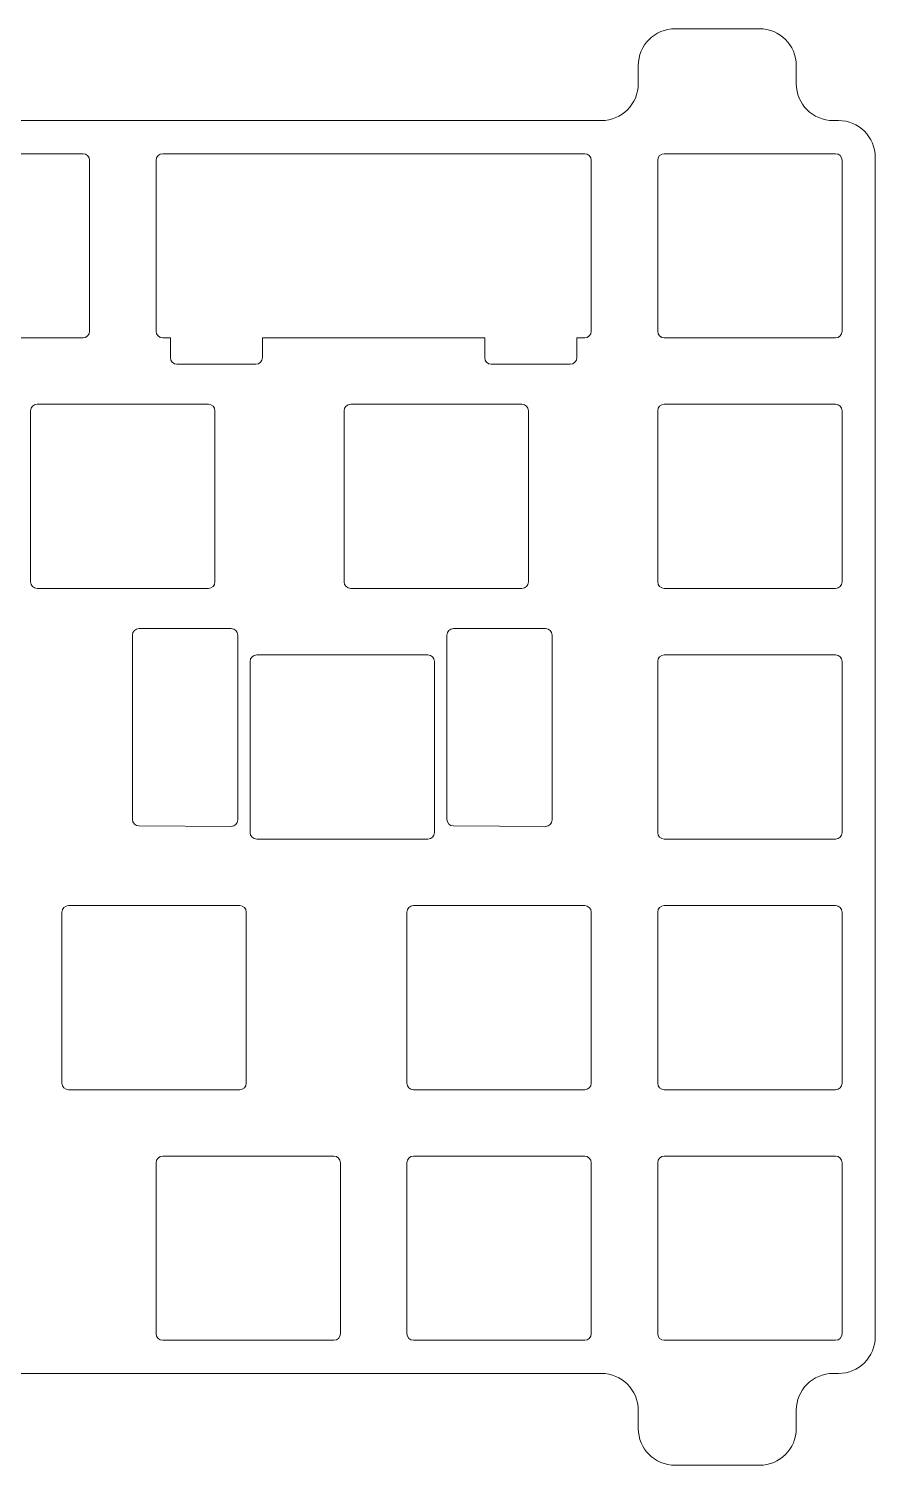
# Model space of a CAD drawing. Extents: x 154 to 459, y 341 to 451.
# Drawn here: x 394.6 to 458.9, y 341.4 to 450.6 of the extents above; entities that cross this region are included whole.
import ezdxf

# ---------------------------------------------------------------- set-up
doc = ezdxf.new("R2010")
doc.units = 0
doc.header["$MEASUREMENT"] = 0

# ---------------------------------------------------------------- blocks, each defined once
blk = doc.blocks.new('block 2')
at = {"color": 7, "lineweight": 9, "true_color": 0xffffff}
blk.add_open_spline([(250.1, 447.8), (250.1, 447.8), (250.1, 446.42), (250.1, 446.42), (250.1, 444.88), (248.85, 443.62), (247.3, 443.62), (247.3, 443.62), (174.9, 443.62), (174.9, 443.62), (173.35, 443.62), (172.1, 444.88), (172.1, 446.42), (172.1, 446.42), (172.1, 447.8), (172.1, 447.8), (172.1, 449.35), (170.85, 450.6), (169.3, 450.6), (169.3, 450.6), (162.9, 450.6), (162.9, 450.6), (161.35, 450.6), (160.1, 449.35), (160.1, 447.8), (160.1, 447.8), (160.1, 446.42), (160.1, 446.42), (160.1, 444.88), (158.85, 443.62), (157.3, 443.62), (157.3, 443.62), (156.9, 443.62), (156.9, 443.62), (155.35, 443.62), (154.1, 442.37), (154.1, 440.82), (154.1, 440.82), (154.1, 351.18), (154.1, 351.18), (154.1, 349.63), (155.35, 348.38), (156.9, 348.38), (156.9, 348.38), (157.3, 348.38), (157.3, 348.38), (158.85, 348.38), (160.1, 347.12), (160.1, 345.58), (160.1, 345.58), (160.1, 344.2), (160.1, 344.2), (160.1, 342.65), (161.35, 341.4), (162.9, 341.4), (162.9, 341.4), (169.3, 341.4), (169.3, 341.4), (170.85, 341.4), (172.1, 342.65), (172.1, 344.2), (172.1, 344.2), (172.1, 345.58), (172.1, 345.58), (172.1, 347.12), (173.35, 348.38), (174.9, 348.38), (174.9, 348.38), (247.3, 348.38), (247.3, 348.38), (248.85, 348.38), (250.1, 347.12), (250.1, 345.58), (250.1, 345.58), (250.1, 344.2), (250.1, 344.2), (250.1, 342.65), (251.35, 341.4), (252.9, 341.4), (252.9, 341.4), (259.3, 341.4), (259.3, 341.4), (260.85, 341.4), (262.1, 342.65), (262.1, 344.2), (262.1, 344.2), (262.1, 345.58), (262.1, 345.58), (262.1, 347.12), (263.35, 348.38), (264.9, 348.38), (264.9, 348.38), (348.1, 348.38), (348.1, 348.38), (349.65, 348.38), (350.9, 347.12), (350.9, 345.58), (350.9, 345.58), (350.9, 344.2), (350.9, 344.2), (350.9, 342.65), (352.15, 341.4), (353.7, 341.4), (353.7, 341.4), (360.1, 341.4), (360.1, 341.4), (361.65, 341.4), (362.9, 342.65), (362.9, 344.2), (362.9, 344.2), (362.9, 345.58), (362.9, 345.58), (362.9, 347.12), (364.15, 348.38), (365.7, 348.38), (365.7, 348.38), (438.1, 348.38), (438.1, 348.38), (439.65, 348.38), (440.9, 347.12), (440.9, 345.58), (440.9, 345.58), (440.9, 344.2), (440.9, 344.2), (440.9, 342.65), (442.15, 341.4), (443.7, 341.4), (443.7, 341.4), (450.1, 341.4), (450.1, 341.4), (451.65, 341.4), (452.9, 342.65), (452.9, 344.2), (452.9, 344.2), (452.9, 345.58), (452.9, 345.58), (452.9, 347.12), (454.15, 348.38), (455.7, 348.38), (455.7, 348.38), (456.1, 348.38), (456.1, 348.38), (457.65, 348.38), (458.9, 349.63), (458.9, 351.18), (458.9, 351.18), (458.9, 440.82), (458.9, 440.82), (458.9, 442.37), (457.65, 443.62), (456.1, 443.62), (456.1, 443.62), (455.7, 443.62), (455.7, 443.62), (454.15, 443.62), (452.9, 444.88), (452.9, 446.42), (452.9, 446.42), (452.9, 447.8), (452.9, 447.8), (452.9, 449.35), (451.65, 450.6), (450.1, 450.6), (450.1, 450.6), (443.7, 450.6), (443.7, 450.6), (442.15, 450.6), (440.9, 449.35), (440.9, 447.8), (440.9, 447.8), (440.9, 446.42), (440.9, 446.42), (440.9, 444.88), (439.65, 443.62), (438.1, 443.62), (438.1, 443.62), (365.7, 443.62), (365.7, 443.62), (364.15, 443.62), (362.9, 444.88), (362.9, 446.42), (362.9, 446.42), (362.9, 447.8), (362.9, 447.8), (362.9, 449.35), (361.65, 450.6), (360.1, 450.6), (360.1, 450.6), (353.7, 450.6), (353.7, 450.6), (352.15, 450.6), (350.9, 449.35), (350.9, 447.8), (350.9, 447.8), (350.9, 446.42), (350.9, 446.42), (350.9, 444.88), (349.65, 443.62), (348.1, 443.62), (348.1, 443.62), (264.9, 443.62), (264.9, 443.62), (263.35, 443.62), (262.1, 444.88), (262.1, 446.42), (262.1, 446.42), (262.1, 447.8), (262.1, 447.8), (262.1, 449.35), (260.85, 450.6), (259.3, 450.6), (259.3, 450.6), (252.9, 450.6), (252.9, 450.6), (251.35, 450.6), (250.1, 449.35), (250.1, 447.8)], degree=3, knots=[0, 0, 0, 0, 1, 1, 1, 2, 2, 2, 3, 3, 3, 4, 4, 4, 5, 5, 5, 6, 6, 6, 7, 7, 7, 8, 8, 8, 9, 9, 9, 10, 10, 10, 11, 11, 11, 12, 12, 12, 13, 13, 13, 14, 14, 14, 15, 15, 15, 16, 16, 16, 17, 17, 17, 18, 18, 18, 19, 19, 19, 20, 20, 20, 21, 21, 21, 22, 22, 22, 23, 23, 23, 24, 24, 24, 25, 25, 25, 26, 26, 26, 27, 27, 27, 28, 28, 28, 29, 29, 29, 30, 30, 30, 31, 31, 31, 32, 32, 32, 33, 33, 33, 34, 34, 34, 35, 35, 35, 36, 36, 36, 37, 37, 37, 38, 38, 38, 39, 39, 39, 40, 40, 40, 41, 41, 41, 42, 42, 42, 43, 43, 43, 44, 44, 44, 45, 45, 45, 46, 46, 46, 47, 47, 47, 48, 48, 48, 49, 49, 49, 50, 50, 50, 51, 51, 51, 52, 52, 52, 53, 53, 53, 54, 54, 54, 55, 55, 55, 56, 56, 56, 57, 57, 57, 58, 58, 58, 59, 59, 59, 60, 60, 60, 61, 61, 61, 62, 62, 62, 63, 63, 63, 64, 64, 64, 65, 65, 65, 66, 66, 66, 67, 67, 67, 68, 68, 68, 69, 69, 69, 70, 70, 70, 71, 71, 71, 72, 72, 72, 72], dxfattribs=at)
blk = doc.blocks.new('block 3')
at = {"color": 7, "lineweight": 9, "true_color": 0xffffff}
blk.add_open_spline([(423.83, 364.9), (423.55, 364.9), (423.33, 364.68), (423.33, 364.4)], degree=3, dxfattribs=at)
blk = doc.blocks.new('block 4')
at = {"color": 7, "lineweight": 9, "true_color": 0xffffff}
blk.add_lwpolyline([(423.33, 364.4), (423.33, 351.4)], dxfattribs=at)
blk = doc.blocks.new('block 5')
at = {"color": 7, "lineweight": 9, "true_color": 0xffffff}
blk.add_open_spline([(423.33, 351.4), (423.33, 351.12), (423.55, 350.9), (423.83, 350.9)], degree=3, dxfattribs=at)
blk = doc.blocks.new('block 6')
at = {"color": 7, "lineweight": 9, "true_color": 0xffffff}
blk.add_lwpolyline([(423.83, 350.9), (436.83, 350.9)], dxfattribs=at)
blk = doc.blocks.new('block 7')
at = {"color": 7, "lineweight": 9, "true_color": 0xffffff}
blk.add_open_spline([(436.83, 350.9), (437.1, 350.9), (437.33, 351.12), (437.33, 351.4)], degree=3, dxfattribs=at)
blk = doc.blocks.new('block 8')
at = {"color": 7, "lineweight": 9, "true_color": 0xffffff}
blk.add_lwpolyline([(437.33, 351.4), (437.33, 364.4)], dxfattribs=at)
blk = doc.blocks.new('block 9')
at = {"color": 7, "lineweight": 9, "true_color": 0xffffff}
blk.add_open_spline([(437.33, 364.4), (437.33, 364.68), (437.1, 364.9), (436.83, 364.9)], degree=3, dxfattribs=at)
blk = doc.blocks.new('block 10')
at = {"color": 7, "lineweight": 9, "true_color": 0xffffff}
blk.add_lwpolyline([(436.83, 364.9), (423.83, 364.9)], dxfattribs=at)
blk = doc.blocks.new('block 59')
at = {"color": 7, "lineweight": 9, "true_color": 0xffffff}
blk.add_open_spline([(442.88, 383.95), (442.6, 383.95), (442.38, 383.73), (442.38, 383.45)], degree=3, dxfattribs=at)
blk = doc.blocks.new('block 60')
at = {"color": 7, "lineweight": 9, "true_color": 0xffffff}
blk.add_lwpolyline([(442.38, 383.45), (442.38, 370.45)], dxfattribs=at)
blk = doc.blocks.new('block 61')
at = {"color": 7, "lineweight": 9, "true_color": 0xffffff}
blk.add_open_spline([(442.38, 370.45), (442.38, 370.17), (442.6, 369.95), (442.88, 369.95)], degree=3, dxfattribs=at)
blk = doc.blocks.new('block 62')
at = {"color": 7, "lineweight": 9, "true_color": 0xffffff}
blk.add_lwpolyline([(442.88, 369.95), (455.88, 369.95)], dxfattribs=at)
blk = doc.blocks.new('block 63')
at = {"color": 7, "lineweight": 9, "true_color": 0xffffff}
blk.add_open_spline([(455.88, 369.95), (456.15, 369.95), (456.38, 370.17), (456.38, 370.45)], degree=3, dxfattribs=at)
blk = doc.blocks.new('block 64')
at = {"color": 7, "lineweight": 9, "true_color": 0xffffff}
blk.add_lwpolyline([(456.38, 370.45), (456.38, 383.45)], dxfattribs=at)
blk = doc.blocks.new('block 65')
at = {"color": 7, "lineweight": 9, "true_color": 0xffffff}
blk.add_open_spline([(456.38, 383.45), (456.38, 383.73), (456.15, 383.95), (455.88, 383.95)], degree=3, dxfattribs=at)
blk = doc.blocks.new('block 66')
at = {"color": 7, "lineweight": 9, "true_color": 0xffffff}
blk.add_lwpolyline([(455.88, 383.95), (442.88, 383.95)], dxfattribs=at)
blk = doc.blocks.new('block 67')
at = {"color": 7, "lineweight": 9, "true_color": 0xffffff}
blk.add_open_spline([(397.63, 383.95), (397.36, 383.95), (397.13, 383.73), (397.13, 383.45)], degree=3, dxfattribs=at)
blk = doc.blocks.new('block 68')
at = {"color": 7, "lineweight": 9, "true_color": 0xffffff}
blk.add_lwpolyline([(397.13, 383.45), (397.13, 370.45)], dxfattribs=at)
blk = doc.blocks.new('block 69')
at = {"color": 7, "lineweight": 9, "true_color": 0xffffff}
blk.add_open_spline([(397.13, 370.45), (397.13, 370.17), (397.36, 369.95), (397.63, 369.95)], degree=3, dxfattribs=at)
blk = doc.blocks.new('block 70')
at = {"color": 7, "lineweight": 9, "true_color": 0xffffff}
blk.add_lwpolyline([(397.63, 369.95), (410.63, 369.95)], dxfattribs=at)
blk = doc.blocks.new('block 71')
at = {"color": 7, "lineweight": 9, "true_color": 0xffffff}
blk.add_open_spline([(410.63, 369.95), (410.91, 369.95), (411.13, 370.17), (411.13, 370.45)], degree=3, dxfattribs=at)
blk = doc.blocks.new('block 72')
at = {"color": 7, "lineweight": 9, "true_color": 0xffffff}
blk.add_lwpolyline([(411.13, 370.45), (411.13, 383.45)], dxfattribs=at)
blk = doc.blocks.new('block 73')
at = {"color": 7, "lineweight": 9, "true_color": 0xffffff}
blk.add_open_spline([(411.13, 383.45), (411.13, 383.73), (410.91, 383.95), (410.63, 383.95)], degree=3, dxfattribs=at)
blk = doc.blocks.new('block 74')
at = {"color": 7, "lineweight": 9, "true_color": 0xffffff}
blk.add_lwpolyline([(410.63, 383.95), (397.63, 383.95)], dxfattribs=at)
blk = doc.blocks.new('block 123')
at = {"color": 7, "lineweight": 9, "true_color": 0xffffff}
blk.add_open_spline([(442.88, 403), (442.6, 403), (442.38, 402.78), (442.38, 402.5)], degree=3, dxfattribs=at)
blk = doc.blocks.new('block 124')
at = {"color": 7, "lineweight": 9, "true_color": 0xffffff}
blk.add_lwpolyline([(442.38, 402.5), (442.38, 389.5)], dxfattribs=at)
blk = doc.blocks.new('block 125')
at = {"color": 7, "lineweight": 9, "true_color": 0xffffff}
blk.add_open_spline([(442.38, 389.5), (442.38, 389.22), (442.6, 389), (442.88, 389)], degree=3, dxfattribs=at)
blk = doc.blocks.new('block 126')
at = {"color": 7, "lineweight": 9, "true_color": 0xffffff}
blk.add_lwpolyline([(442.88, 389), (455.88, 389)], dxfattribs=at)
blk = doc.blocks.new('block 127')
at = {"color": 7, "lineweight": 9, "true_color": 0xffffff}
blk.add_open_spline([(455.88, 389), (456.15, 389), (456.38, 389.22), (456.38, 389.5)], degree=3, dxfattribs=at)
blk = doc.blocks.new('block 128')
at = {"color": 7, "lineweight": 9, "true_color": 0xffffff}
blk.add_lwpolyline([(456.38, 389.5), (456.38, 402.5)], dxfattribs=at)
blk = doc.blocks.new('block 129')
at = {"color": 7, "lineweight": 9, "true_color": 0xffffff}
blk.add_open_spline([(456.38, 402.5), (456.38, 402.78), (456.15, 403), (455.88, 403)], degree=3, dxfattribs=at)
blk = doc.blocks.new('block 130')
at = {"color": 7, "lineweight": 9, "true_color": 0xffffff}
blk.add_lwpolyline([(455.88, 403), (442.88, 403)], dxfattribs=at)
blk = doc.blocks.new('block 131')
at = {"color": 7, "lineweight": 9, "true_color": 0xffffff}
blk.add_open_spline([(409.98, 389.96), (410.26, 389.96), (410.48, 390.19), (410.48, 390.46)], degree=3, dxfattribs=at)
blk = doc.blocks.new('block 132')
at = {"color": 7, "lineweight": 9, "true_color": 0xffffff}
blk.add_lwpolyline([(410.48, 390.46), (410.48, 404.5)], dxfattribs=at)
blk = doc.blocks.new('block 133')
at = {"color": 7, "lineweight": 9, "true_color": 0xffffff}
blk.add_open_spline([(410.48, 404.5), (410.48, 404.78), (410.26, 405), (409.98, 405)], degree=3, dxfattribs=at)
blk = doc.blocks.new('block 134')
at = {"color": 7, "lineweight": 9, "true_color": 0xffffff}
blk.add_lwpolyline([(409.98, 405), (402.98, 405)], dxfattribs=at)
blk = doc.blocks.new('block 135')
at = {"color": 7, "lineweight": 9, "true_color": 0xffffff}
blk.add_open_spline([(402.98, 405), (402.71, 405), (402.48, 404.78), (402.48, 404.5)], degree=3, dxfattribs=at)
blk = doc.blocks.new('block 136')
at = {"color": 7, "lineweight": 9, "true_color": 0xffffff}
blk.add_lwpolyline([(402.48, 404.5), (402.48, 390.5)], dxfattribs=at)
blk = doc.blocks.new('block 137')
at = {"color": 7, "lineweight": 9, "true_color": 0xffffff}
blk.add_open_spline([(402.48, 390.5), (402.48, 390.22), (402.71, 390), (402.98, 390)], degree=3, dxfattribs=at)
blk = doc.blocks.new('block 138')
at = {"color": 7, "lineweight": 9, "true_color": 0xffffff}
blk.add_lwpolyline([(402.98, 390), (409.98, 389.96)], dxfattribs=at)
blk = doc.blocks.new('block 187')
at = {"color": 7, "lineweight": 9, "true_color": 0xffffff}
blk.add_open_spline([(442.88, 422.05), (442.6, 422.05), (442.38, 421.83), (442.38, 421.55)], degree=3, dxfattribs=at)
blk = doc.blocks.new('block 188')
at = {"color": 7, "lineweight": 9, "true_color": 0xffffff}
blk.add_lwpolyline([(442.38, 421.55), (442.38, 408.55)], dxfattribs=at)
blk = doc.blocks.new('block 189')
at = {"color": 7, "lineweight": 9, "true_color": 0xffffff}
blk.add_open_spline([(442.38, 408.55), (442.38, 408.27), (442.6, 408.05), (442.88, 408.05)], degree=3, dxfattribs=at)
blk = doc.blocks.new('block 190')
at = {"color": 7, "lineweight": 9, "true_color": 0xffffff}
blk.add_lwpolyline([(442.88, 408.05), (455.88, 408.05)], dxfattribs=at)
blk = doc.blocks.new('block 191')
at = {"color": 7, "lineweight": 9, "true_color": 0xffffff}
blk.add_open_spline([(455.88, 408.05), (456.15, 408.05), (456.38, 408.27), (456.38, 408.55)], degree=3, dxfattribs=at)
blk = doc.blocks.new('block 192')
at = {"color": 7, "lineweight": 9, "true_color": 0xffffff}
blk.add_lwpolyline([(456.38, 408.55), (456.38, 421.55)], dxfattribs=at)
blk = doc.blocks.new('block 193')
at = {"color": 7, "lineweight": 9, "true_color": 0xffffff}
blk.add_open_spline([(456.38, 421.55), (456.38, 421.83), (456.15, 422.05), (455.88, 422.05)], degree=3, dxfattribs=at)
blk = doc.blocks.new('block 194')
at = {"color": 7, "lineweight": 9, "true_color": 0xffffff}
blk.add_lwpolyline([(455.88, 422.05), (442.88, 422.05)], dxfattribs=at)
blk = doc.blocks.new('block 195')
at = {"color": 7, "lineweight": 9, "true_color": 0xffffff}
blk.add_open_spline([(395.25, 422.05), (394.97, 422.05), (394.75, 421.83), (394.75, 421.55)], degree=3, dxfattribs=at)
blk = doc.blocks.new('block 196')
at = {"color": 7, "lineweight": 9, "true_color": 0xffffff}
blk.add_lwpolyline([(394.75, 421.55), (394.75, 408.55)], dxfattribs=at)
blk = doc.blocks.new('block 197')
at = {"color": 7, "lineweight": 9, "true_color": 0xffffff}
blk.add_open_spline([(394.75, 408.55), (394.75, 408.27), (394.97, 408.05), (395.25, 408.05)], degree=3, dxfattribs=at)
blk = doc.blocks.new('block 198')
at = {"color": 7, "lineweight": 9, "true_color": 0xffffff}
blk.add_lwpolyline([(395.25, 408.05), (408.25, 408.05)], dxfattribs=at)
blk = doc.blocks.new('block 199')
at = {"color": 7, "lineweight": 9, "true_color": 0xffffff}
blk.add_open_spline([(408.25, 408.05), (408.53, 408.05), (408.75, 408.27), (408.75, 408.55)], degree=3, dxfattribs=at)
blk = doc.blocks.new('block 200')
at = {"color": 7, "lineweight": 9, "true_color": 0xffffff}
blk.add_lwpolyline([(408.75, 408.55), (408.75, 421.55)], dxfattribs=at)
blk = doc.blocks.new('block 201')
at = {"color": 7, "lineweight": 9, "true_color": 0xffffff}
blk.add_open_spline([(408.75, 421.55), (408.75, 421.83), (408.53, 422.05), (408.25, 422.05)], degree=3, dxfattribs=at)
blk = doc.blocks.new('block 202')
at = {"color": 7, "lineweight": 9, "true_color": 0xffffff}
blk.add_lwpolyline([(408.25, 422.05), (395.25, 422.05)], dxfattribs=at)
blk = doc.blocks.new('block 251')
at = {"color": 7, "lineweight": 9, "true_color": 0xffffff}
blk.add_open_spline([(429.24, 425.6), (429.24, 425.32), (429.46, 425.1), (429.74, 425.1)], degree=3, dxfattribs=at)
blk = doc.blocks.new('block 252')
at = {"color": 7, "lineweight": 9, "true_color": 0xffffff}
blk.add_lwpolyline([(429.74, 425.1), (435.74, 425.1)], dxfattribs=at)
blk = doc.blocks.new('block 253')
at = {"color": 7, "lineweight": 9, "true_color": 0xffffff}
blk.add_open_spline([(435.74, 425.1), (436.01, 425.1), (436.24, 425.32), (436.24, 425.6)], degree=3, dxfattribs=at)
blk = doc.blocks.new('block 254')
at = {"color": 7, "lineweight": 9, "true_color": 0xffffff}
blk.add_lwpolyline([(436.24, 425.6), (436.24, 427.1)], dxfattribs=at)
blk = doc.blocks.new('block 255')
at = {"color": 7, "lineweight": 9, "true_color": 0xffffff}
blk.add_lwpolyline([(436.24, 427.1), (436.83, 427.1)], dxfattribs=at)
blk = doc.blocks.new('block 256')
at = {"color": 7, "lineweight": 9, "true_color": 0xffffff}
blk.add_open_spline([(436.83, 427.1), (437.1, 427.1), (437.33, 427.32), (437.33, 427.6)], degree=3, dxfattribs=at)
blk = doc.blocks.new('block 257')
at = {"color": 7, "lineweight": 9, "true_color": 0xffffff}
blk.add_lwpolyline([(437.33, 427.6), (437.33, 440.6)], dxfattribs=at)
blk = doc.blocks.new('block 258')
at = {"color": 7, "lineweight": 9, "true_color": 0xffffff}
blk.add_open_spline([(437.33, 440.6), (437.33, 440.88), (437.1, 441.1), (436.83, 441.1)], degree=3, dxfattribs=at)
blk = doc.blocks.new('block 259')
at = {"color": 7, "lineweight": 9, "true_color": 0xffffff}
blk.add_lwpolyline([(436.83, 441.1), (404.78, 441.1)], dxfattribs=at)
blk = doc.blocks.new('block 260')
at = {"color": 7, "lineweight": 9, "true_color": 0xffffff}
blk.add_open_spline([(404.78, 441.1), (404.5, 441.1), (404.28, 440.88), (404.28, 440.6)], degree=3, dxfattribs=at)
blk = doc.blocks.new('block 261')
at = {"color": 7, "lineweight": 9, "true_color": 0xffffff}
blk.add_lwpolyline([(404.28, 440.6), (404.28, 427.6)], dxfattribs=at)
blk = doc.blocks.new('block 262')
at = {"color": 7, "lineweight": 9, "true_color": 0xffffff}
blk.add_open_spline([(404.28, 427.6), (404.28, 427.32), (404.5, 427.1), (404.78, 427.1)], degree=3, dxfattribs=at)
blk = doc.blocks.new('block 263')
at = {"color": 7, "lineweight": 9, "true_color": 0xffffff}
blk.add_lwpolyline([(404.78, 427.1), (405.36, 427.1)], dxfattribs=at)
blk = doc.blocks.new('block 264')
at = {"color": 7, "lineweight": 9, "true_color": 0xffffff}
blk.add_lwpolyline([(405.36, 427.1), (405.36, 425.6)], dxfattribs=at)
blk = doc.blocks.new('block 265')
at = {"color": 7, "lineweight": 9, "true_color": 0xffffff}
blk.add_open_spline([(405.36, 425.6), (405.36, 425.32), (405.59, 425.1), (405.86, 425.1)], degree=3, dxfattribs=at)
blk = doc.blocks.new('block 266')
at = {"color": 7, "lineweight": 9, "true_color": 0xffffff}
blk.add_lwpolyline([(405.86, 425.1), (411.86, 425.1)], dxfattribs=at)
blk = doc.blocks.new('block 267')
at = {"color": 7, "lineweight": 9, "true_color": 0xffffff}
blk.add_open_spline([(411.86, 425.1), (412.14, 425.1), (412.36, 425.32), (412.36, 425.6)], degree=3, dxfattribs=at)
blk = doc.blocks.new('block 268')
at = {"color": 7, "lineweight": 9, "true_color": 0xffffff}
blk.add_lwpolyline([(412.36, 425.6), (412.36, 427.1)], dxfattribs=at)
blk = doc.blocks.new('block 269')
at = {"color": 7, "lineweight": 9, "true_color": 0xffffff}
blk.add_lwpolyline([(412.36, 427.1), (429.24, 427.1)], dxfattribs=at)
blk = doc.blocks.new('block 270')
at = {"color": 7, "lineweight": 9, "true_color": 0xffffff}
blk.add_lwpolyline([(429.24, 427.1), (429.24, 425.6)], dxfattribs=at)
blk = doc.blocks.new('block 370')
at = {"color": 7, "lineweight": 9, "true_color": 0xffffff}
blk.add_lwpolyline([(385.73, 427.1), (398.73, 427.1)], dxfattribs=at)
blk = doc.blocks.new('block 371')
at = {"color": 7, "lineweight": 9, "true_color": 0xffffff}
blk.add_open_spline([(398.73, 427.1), (399, 427.1), (399.23, 427.32), (399.23, 427.6)], degree=3, dxfattribs=at)
blk = doc.blocks.new('block 372')
at = {"color": 7, "lineweight": 9, "true_color": 0xffffff}
blk.add_lwpolyline([(399.23, 427.6), (399.23, 440.6)], dxfattribs=at)
blk = doc.blocks.new('block 373')
at = {"color": 7, "lineweight": 9, "true_color": 0xffffff}
blk.add_open_spline([(399.23, 440.6), (399.23, 440.88), (399, 441.1), (398.73, 441.1)], degree=3, dxfattribs=at)
blk = doc.blocks.new('block 374')
at = {"color": 7, "lineweight": 9, "true_color": 0xffffff}
blk.add_lwpolyline([(398.73, 441.1), (385.73, 441.1)], dxfattribs=at)
blk = doc.blocks.new('block 375')
at = {"color": 7, "lineweight": 9, "true_color": 0xffffff}
blk.add_open_spline([(442.88, 441.1), (442.6, 441.1), (442.38, 440.88), (442.38, 440.6)], degree=3, dxfattribs=at)
blk = doc.blocks.new('block 376')
at = {"color": 7, "lineweight": 9, "true_color": 0xffffff}
blk.add_lwpolyline([(442.38, 440.6), (442.38, 427.6)], dxfattribs=at)
blk = doc.blocks.new('block 377')
at = {"color": 7, "lineweight": 9, "true_color": 0xffffff}
blk.add_open_spline([(442.38, 427.6), (442.38, 427.32), (442.6, 427.1), (442.88, 427.1)], degree=3, dxfattribs=at)
blk = doc.blocks.new('block 378')
at = {"color": 7, "lineweight": 9, "true_color": 0xffffff}
blk.add_lwpolyline([(442.88, 427.1), (455.88, 427.1)], dxfattribs=at)
blk = doc.blocks.new('block 379')
at = {"color": 7, "lineweight": 9, "true_color": 0xffffff}
blk.add_open_spline([(455.88, 427.1), (456.15, 427.1), (456.38, 427.32), (456.38, 427.6)], degree=3, dxfattribs=at)
blk = doc.blocks.new('block 380')
at = {"color": 7, "lineweight": 9, "true_color": 0xffffff}
blk.add_lwpolyline([(456.38, 427.6), (456.38, 440.6)], dxfattribs=at)
blk = doc.blocks.new('block 381')
at = {"color": 7, "lineweight": 9, "true_color": 0xffffff}
blk.add_open_spline([(456.38, 440.6), (456.38, 440.88), (456.15, 441.1), (455.88, 441.1)], degree=3, dxfattribs=at)
blk = doc.blocks.new('block 382')
at = {"color": 7, "lineweight": 9, "true_color": 0xffffff}
blk.add_lwpolyline([(455.88, 441.1), (442.88, 441.1)], dxfattribs=at)
blk = doc.blocks.new('block 431')
at = {"color": 7, "lineweight": 9, "true_color": 0xffffff}
blk.add_open_spline([(419.06, 422.05), (418.79, 422.05), (418.56, 421.83), (418.56, 421.55)], degree=3, dxfattribs=at)
blk = doc.blocks.new('block 432')
at = {"color": 7, "lineweight": 9, "true_color": 0xffffff}
blk.add_lwpolyline([(418.56, 421.55), (418.56, 408.55)], dxfattribs=at)
blk = doc.blocks.new('block 433')
at = {"color": 7, "lineweight": 9, "true_color": 0xffffff}
blk.add_open_spline([(418.56, 408.55), (418.56, 408.27), (418.79, 408.05), (419.06, 408.05)], degree=3, dxfattribs=at)
blk = doc.blocks.new('block 434')
at = {"color": 7, "lineweight": 9, "true_color": 0xffffff}
blk.add_lwpolyline([(419.06, 408.05), (432.06, 408.05)], dxfattribs=at)
blk = doc.blocks.new('block 435')
at = {"color": 7, "lineweight": 9, "true_color": 0xffffff}
blk.add_open_spline([(432.06, 408.05), (432.34, 408.05), (432.56, 408.27), (432.56, 408.55)], degree=3, dxfattribs=at)
blk = doc.blocks.new('block 436')
at = {"color": 7, "lineweight": 9, "true_color": 0xffffff}
blk.add_lwpolyline([(432.56, 408.55), (432.56, 421.55)], dxfattribs=at)
blk = doc.blocks.new('block 437')
at = {"color": 7, "lineweight": 9, "true_color": 0xffffff}
blk.add_open_spline([(432.56, 421.55), (432.56, 421.83), (432.34, 422.05), (432.06, 422.05)], degree=3, dxfattribs=at)
blk = doc.blocks.new('block 438')
at = {"color": 7, "lineweight": 9, "true_color": 0xffffff}
blk.add_lwpolyline([(432.06, 422.05), (419.06, 422.05)], dxfattribs=at)
blk = doc.blocks.new('block 487')
at = {"color": 7, "lineweight": 9, "true_color": 0xffffff}
blk.add_open_spline([(411.92, 403), (411.64, 403), (411.42, 402.78), (411.42, 402.5)], degree=3, dxfattribs=at)
blk = doc.blocks.new('block 488')
at = {"color": 7, "lineweight": 9, "true_color": 0xffffff}
blk.add_lwpolyline([(411.42, 402.5), (411.42, 389.5)], dxfattribs=at)
blk = doc.blocks.new('block 489')
at = {"color": 7, "lineweight": 9, "true_color": 0xffffff}
blk.add_open_spline([(411.42, 389.5), (411.42, 389.22), (411.64, 389), (411.92, 389)], degree=3, dxfattribs=at)
blk = doc.blocks.new('block 490')
at = {"color": 7, "lineweight": 9, "true_color": 0xffffff}
blk.add_lwpolyline([(411.92, 389), (424.92, 389)], dxfattribs=at)
blk = doc.blocks.new('block 491')
at = {"color": 7, "lineweight": 9, "true_color": 0xffffff}
blk.add_open_spline([(424.92, 389), (425.2, 389), (425.42, 389.22), (425.42, 389.5)], degree=3, dxfattribs=at)
blk = doc.blocks.new('block 492')
at = {"color": 7, "lineweight": 9, "true_color": 0xffffff}
blk.add_lwpolyline([(425.42, 389.5), (425.42, 402.5)], dxfattribs=at)
blk = doc.blocks.new('block 493')
at = {"color": 7, "lineweight": 9, "true_color": 0xffffff}
blk.add_open_spline([(425.42, 402.5), (425.42, 402.78), (425.2, 403), (424.92, 403)], degree=3, dxfattribs=at)
blk = doc.blocks.new('block 494')
at = {"color": 7, "lineweight": 9, "true_color": 0xffffff}
blk.add_lwpolyline([(424.92, 403), (411.92, 403)], dxfattribs=at)
blk = doc.blocks.new('block 495')
at = {"color": 7, "lineweight": 9, "true_color": 0xffffff}
blk.add_open_spline([(433.86, 389.96), (434.13, 389.96), (434.36, 390.19), (434.36, 390.46)], degree=3, dxfattribs=at)
blk = doc.blocks.new('block 496')
at = {"color": 7, "lineweight": 9, "true_color": 0xffffff}
blk.add_lwpolyline([(434.36, 390.46), (434.36, 404.5)], dxfattribs=at)
blk = doc.blocks.new('block 497')
at = {"color": 7, "lineweight": 9, "true_color": 0xffffff}
blk.add_open_spline([(434.36, 404.5), (434.36, 404.78), (434.13, 405), (433.86, 405)], degree=3, dxfattribs=at)
blk = doc.blocks.new('block 498')
at = {"color": 7, "lineweight": 9, "true_color": 0xffffff}
blk.add_lwpolyline([(433.86, 405), (426.86, 405)], dxfattribs=at)
blk = doc.blocks.new('block 499')
at = {"color": 7, "lineweight": 9, "true_color": 0xffffff}
blk.add_open_spline([(426.86, 405), (426.58, 405), (426.36, 404.78), (426.36, 404.5)], degree=3, dxfattribs=at)
blk = doc.blocks.new('block 500')
at = {"color": 7, "lineweight": 9, "true_color": 0xffffff}
blk.add_lwpolyline([(426.36, 404.5), (426.36, 390.5)], dxfattribs=at)
blk = doc.blocks.new('block 501')
at = {"color": 7, "lineweight": 9, "true_color": 0xffffff}
blk.add_open_spline([(426.36, 390.5), (426.36, 390.22), (426.58, 390), (426.86, 390)], degree=3, dxfattribs=at)
blk = doc.blocks.new('block 502')
at = {"color": 7, "lineweight": 9, "true_color": 0xffffff}
blk.add_lwpolyline([(426.86, 390), (433.86, 389.96)], dxfattribs=at)
blk = doc.blocks.new('block 559')
at = {"color": 7, "lineweight": 9, "true_color": 0xffffff}
blk.add_open_spline([(423.83, 383.95), (423.55, 383.95), (423.33, 383.73), (423.33, 383.45)], degree=3, dxfattribs=at)
blk = doc.blocks.new('block 560')
at = {"color": 7, "lineweight": 9, "true_color": 0xffffff}
blk.add_lwpolyline([(423.33, 383.45), (423.33, 370.45)], dxfattribs=at)
blk = doc.blocks.new('block 561')
at = {"color": 7, "lineweight": 9, "true_color": 0xffffff}
blk.add_open_spline([(423.33, 370.45), (423.33, 370.17), (423.55, 369.95), (423.83, 369.95)], degree=3, dxfattribs=at)
blk = doc.blocks.new('block 562')
at = {"color": 7, "lineweight": 9, "true_color": 0xffffff}
blk.add_lwpolyline([(423.83, 369.95), (436.83, 369.95)], dxfattribs=at)
blk = doc.blocks.new('block 563')
at = {"color": 7, "lineweight": 9, "true_color": 0xffffff}
blk.add_open_spline([(436.83, 369.95), (437.1, 369.95), (437.33, 370.17), (437.33, 370.45)], degree=3, dxfattribs=at)
blk = doc.blocks.new('block 564')
at = {"color": 7, "lineweight": 9, "true_color": 0xffffff}
blk.add_lwpolyline([(437.33, 370.45), (437.33, 383.45)], dxfattribs=at)
blk = doc.blocks.new('block 565')
at = {"color": 7, "lineweight": 9, "true_color": 0xffffff}
blk.add_open_spline([(437.33, 383.45), (437.33, 383.73), (437.1, 383.95), (436.83, 383.95)], degree=3, dxfattribs=at)
blk = doc.blocks.new('block 566')
at = {"color": 7, "lineweight": 9, "true_color": 0xffffff}
blk.add_lwpolyline([(436.83, 383.95), (423.83, 383.95)], dxfattribs=at)
blk = doc.blocks.new('block 614')
at = {"color": 7, "lineweight": 9, "true_color": 0xffffff}
blk.add_open_spline([(404.78, 364.9), (404.5, 364.9), (404.28, 364.68), (404.28, 364.4)], degree=3, dxfattribs=at)
blk = doc.blocks.new('block 615')
at = {"color": 7, "lineweight": 9, "true_color": 0xffffff}
blk.add_lwpolyline([(404.28, 364.4), (404.28, 351.4)], dxfattribs=at)
blk = doc.blocks.new('block 616')
at = {"color": 7, "lineweight": 9, "true_color": 0xffffff}
blk.add_open_spline([(404.28, 351.4), (404.28, 351.12), (404.5, 350.9), (404.78, 350.9)], degree=3, dxfattribs=at)
blk = doc.blocks.new('block 617')
at = {"color": 7, "lineweight": 9, "true_color": 0xffffff}
blk.add_lwpolyline([(404.78, 350.9), (417.78, 350.9)], dxfattribs=at)
blk = doc.blocks.new('block 618')
at = {"color": 7, "lineweight": 9, "true_color": 0xffffff}
blk.add_open_spline([(417.78, 350.9), (418.05, 350.9), (418.28, 351.12), (418.28, 351.4)], degree=3, dxfattribs=at)
blk = doc.blocks.new('block 619')
at = {"color": 7, "lineweight": 9, "true_color": 0xffffff}
blk.add_lwpolyline([(418.28, 351.4), (418.28, 364.4)], dxfattribs=at)
blk = doc.blocks.new('block 620')
at = {"color": 7, "lineweight": 9, "true_color": 0xffffff}
blk.add_open_spline([(418.28, 364.4), (418.28, 364.68), (418.05, 364.9), (417.78, 364.9)], degree=3, dxfattribs=at)
blk = doc.blocks.new('block 621')
at = {"color": 7, "lineweight": 9, "true_color": 0xffffff}
blk.add_lwpolyline([(417.78, 364.9), (404.78, 364.9)], dxfattribs=at)
blk = doc.blocks.new('block 622')
at = {"color": 7, "lineweight": 9, "true_color": 0xffffff}
blk.add_open_spline([(442.88, 364.9), (442.6, 364.9), (442.38, 364.68), (442.38, 364.4)], degree=3, dxfattribs=at)
blk = doc.blocks.new('block 623')
at = {"color": 7, "lineweight": 9, "true_color": 0xffffff}
blk.add_lwpolyline([(442.38, 364.4), (442.38, 351.4)], dxfattribs=at)
blk = doc.blocks.new('block 624')
at = {"color": 7, "lineweight": 9, "true_color": 0xffffff}
blk.add_open_spline([(442.38, 351.4), (442.38, 351.12), (442.6, 350.9), (442.88, 350.9)], degree=3, dxfattribs=at)
blk = doc.blocks.new('block 625')
at = {"color": 7, "lineweight": 9, "true_color": 0xffffff}
blk.add_lwpolyline([(442.88, 350.9), (455.88, 350.9)], dxfattribs=at)
blk = doc.blocks.new('block 626')
at = {"color": 7, "lineweight": 9, "true_color": 0xffffff}
blk.add_open_spline([(455.88, 350.9), (456.15, 350.9), (456.38, 351.12), (456.38, 351.4)], degree=3, dxfattribs=at)
blk = doc.blocks.new('block 627')
at = {"color": 7, "lineweight": 9, "true_color": 0xffffff}
blk.add_lwpolyline([(456.38, 351.4), (456.38, 364.4)], dxfattribs=at)
blk = doc.blocks.new('block 628')
at = {"color": 7, "lineweight": 9, "true_color": 0xffffff}
blk.add_open_spline([(456.38, 364.4), (456.38, 364.68), (456.15, 364.9), (455.88, 364.9)], degree=3, dxfattribs=at)
blk = doc.blocks.new('block 629')
at = {"color": 7, "lineweight": 9, "true_color": 0xffffff}
blk.add_lwpolyline([(455.88, 364.9), (442.88, 364.9)], dxfattribs=at)

msp = doc.modelspace()

# ---------------------------------------------------------------- block references
for name in ['block 2', 'block 374', 'block 373', 'block 372', 'block 260', 'block 261', 'block 259', 'block 258', 'block 257', 'block 375', 'block 376', 'block 382', 'block 381', 'block 380', 'block 370', 'block 371', 'block 262', 'block 263', 'block 264', 'block 268', 'block 269', 'block 270', 'block 254', 'block 255', 'block 256', 'block 377', 'block 378', 'block 379', 'block 265', 'block 266', 'block 267', 'block 251', 'block 252', 'block 253', 'block 195', 'block 196', 'block 202', 'block 201', 'block 200', 'block 431', 'block 432', 'block 438', 'block 437', 'block 436', 'block 187', 'block 188', 'block 194', 'block 193', 'block 192', 'block 197', 'block 199', 'block 433', 'block 435', 'block 189', 'block 191', 'block 198', 'block 434', 'block 190', 'block 135', 'block 136', 'block 134', 'block 133', 'block 132', 'block 499', 'block 500', 'block 498', 'block 497', 'block 496', 'block 487', 'block 494', 'block 493', 'block 123', 'block 130', 'block 129', 'block 488', 'block 492', 'block 124', 'block 128', 'block 137', 'block 138', 'block 131', 'block 501', 'block 502', 'block 495', 'block 489', 'block 490', 'block 491', 'block 125', 'block 126', 'block 127', 'block 67', 'block 68', 'block 74', 'block 73', 'block 72', 'block 559', 'block 560', 'block 566', 'block 565', 'block 564', 'block 59', 'block 60', 'block 66', 'block 65', 'block 64', 'block 69', 'block 71', 'block 561', 'block 563', 'block 61', 'block 63', 'block 70', 'block 562', 'block 62', 'block 614', 'block 621', 'block 620', 'block 3', 'block 10', 'block 9', 'block 622', 'block 629', 'block 628', 'block 615', 'block 619', 'block 4', 'block 8', 'block 623', 'block 627', 'block 616', 'block 617', 'block 618', 'block 5', 'block 6', 'block 7', 'block 624', 'block 625', 'block 626']:
    msp.add_blockref(name, (0, 0))

doc.saveas('drawing.dxf')
